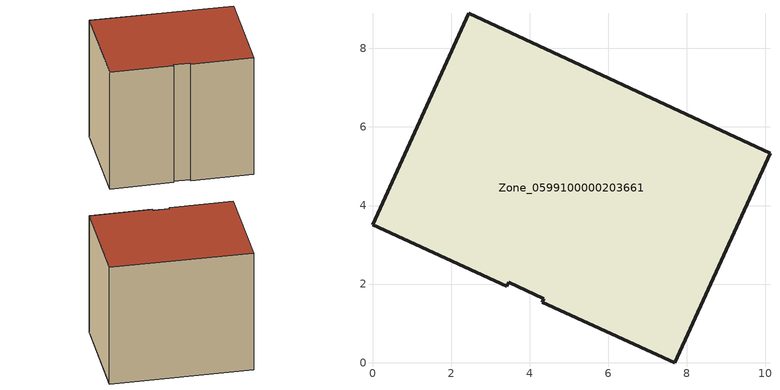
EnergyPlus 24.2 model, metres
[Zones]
Zone_0599100000203661
 floor ground (C_G): 4.36,1.63 3.46,2.05 3.42,1.95 0,3.51 2.46,8.89 10.12,5.33 7.69,0 4.32,1.54 z0
 wall outside (C_F): 3.46,2.05 4.36,1.63 4.32,1.54 7.69,0 10.12,5.33 2.46,8.89 0,3.51 3.42,1.95 3.46,2.05 z0:7.82
 roof outside (C_R): 4.32,1.54 7.69,0 10.12,5.33 2.46,8.89 0,3.51 3.42,1.95 3.46,2.05 4.36,1.63 z7.82
[BUILDING]
Pand.0599100000203661: North Axis=0; Terrain=City; Loads Convergence Tolerance Value=0.04; Temperature Convergence Tolerance Value=0.4; Solar Distribution=FullExterior; Maximum Number of Warmup Days=25; Minimum Number of Warmup Days=1
[Site:Location]
Rotterdam.The.Hague.AP_ZH_NLD Design_Conditions: Latitude=51.96; Longitude=4.45; Time Zone=1; Elevation=-4.5
[SITE:GROUNDTEMPERATURE:BUILDINGSURFACE]
18, 18, 18, 18, 18, 18, 18, 18, 18, 18, 18, 18
[MATERIAL] Thermal Absorptance=0.9; Solar Absorptance=0.7; Visible Absorptance=0.7
Name | Roughness | Thickness | Conductivity | Density | Specific Heat
G.TC.1946-1964 | MediumSmooth | 0.15 | 1 | 540 | 1210
F.TC.1946-1964 | Rough | 0.3 | 0.857143 | 1920 | 840
R.TC.1946-1964 | MediumRough | 0.2 | 0.235294 | 1500 | 1000
[CONSTRUCTION]
C_G: G.TC.1946-1964
C_F: F.TC.1946-1964
C_R: R.TC.1946-1964
[ZONE]
Zone_0599100000203661: Type=1; Multiplier=1; Ceiling Height=Autocalculate; Volume=Autocalculate; Floor Area=autocalculate; Part of Total Floor Area=Yes
[ZONEINFILTRATION:DESIGNFLOWRATE]
Infil_Zone_0599100000203661: Zone or ZoneList or Space or SpaceList=Zone_0599100000203661; Schedule=AlwaysOn; Design Flow Rate Calculation Method=Flow/Area; Flow Rate per Floor Area=0.003; Constant Term Coefficient=1; Temperature Term Coefficient=0; Velocity Term Coefficient=0; Velocity Squared Term Coefficient=0
[HVACTEMPLATE:ZONE:IDEALLOADSAIRSYSTEM]
Zone_0599100000203661: Maximum Heating Supply Air Temperature=50; Minimum Cooling Supply Air Temperature=13; Maximum Heating Supply Air Humidity Ratio=0.0156; Minimum Cooling Supply Air Humidity Ratio=0.0077; Heating Limit=NoLimit; Cooling Limit=NoLimit; Dehumidification Control Type=ConstantSensibleHeatRatio; Cooling Sensible Heat Ratio=0.7; Dehumidification Setpoint=60; Humidification Control Type=None; Humidification Setpoint=30; Outdoor Air Method=None; Outdoor Air Flow Rate per Person=0.00944; Outdoor Air Flow Rate per Zone Floor Area=0; Outdoor Air Flow Rate per Zone=0; Demand Controlled Ventilation Type=None; Outdoor Air Economizer Type=NoEconomizer; Heat Recovery Type=None; Sensible Heat Recovery Effectiveness=0.7; Latent Heat Recovery Effectiveness=0.65
[ZONECONTROL:THERMOSTAT]
ThermostatControl_Zone_0599100000203661: Zone or ZoneList=Zone_0599100000203661; Control Type Schedule=DualSetpointControlType; Control 1=Thermostat_Zone_0599100000203661; Temperature Difference Between Cutout And Setpoint=0
[THERMOSTATSETPOINT:DUALSETPOINT]
Thermostat_Zone_0599100000203661: Heating Setpoint Temperature Schedule=HeatingSetpoint_Zone_0599100000203661; Cooling Setpoint Temperature Schedule=CoolingSetpoint_Zone_0599100000203661
[SCHEDULE:COMPACT]
HeatingSetpoint_Zone_0599100000203661: Through: 12/31, For: AllDays, Until: 24:00, 21
CoolingSetpoint_Zone_0599100000203661: Through: 12/31, For: AllDays, Until: 24:00, 24
DualSetpointControlType: Through: 12/31, For: AllDays, Until: 24:00, 4
AlwaysOn: Through: 12/31, For: AllDays, Until: 24:00, 1
